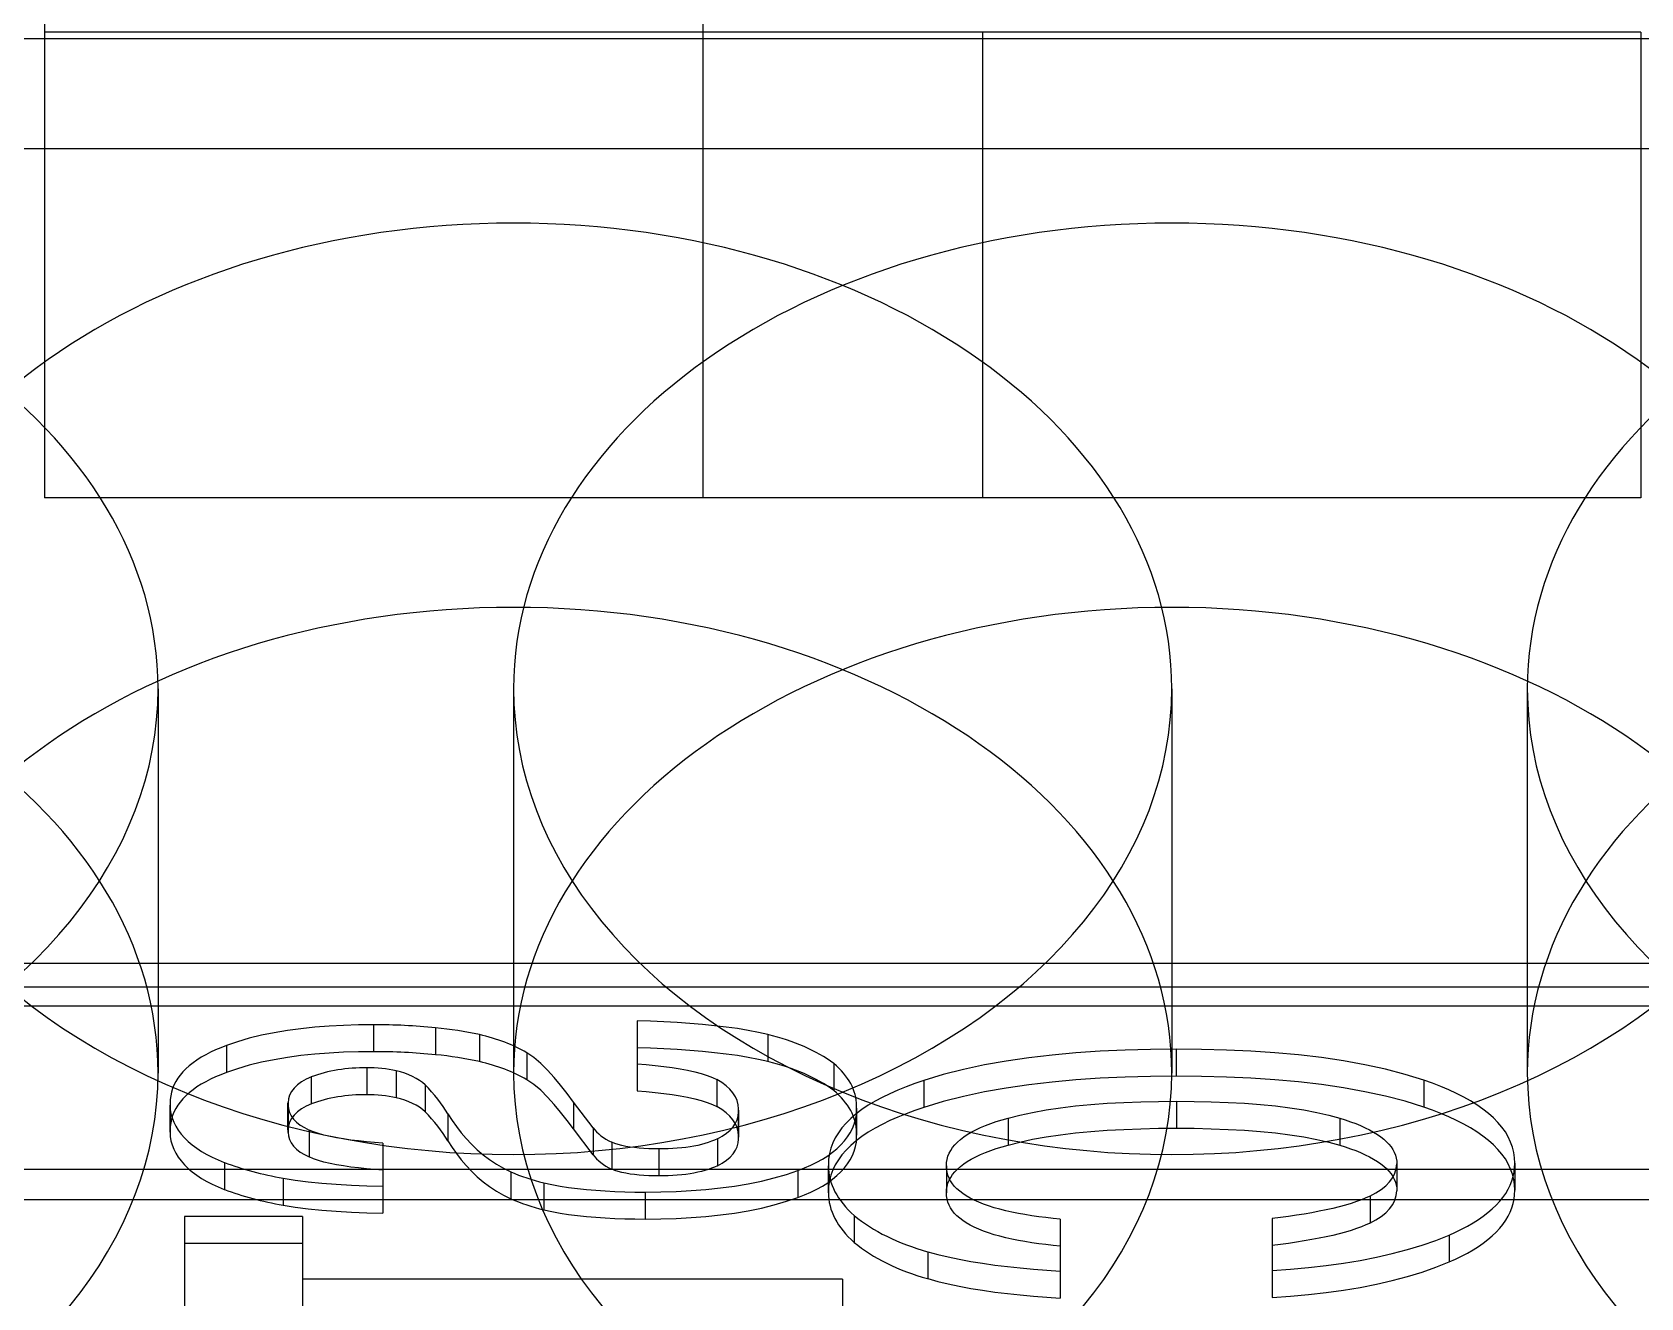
# Model space of a CAD drawing. Extents: x 0 to 171, y 0 to 233.
# Drawn here: x 101.325 to 106.185, y 18.006 to 21.827 of the extents above; entities that cross this region are included whole.
import ezdxf

# ---------------------------------------------------------------- set-up
doc = ezdxf.new("R2010")
doc.units = 0
doc.layers.add('-15N-THT. THIẾT BỊ ĐÓNG MỞ', color=40, linetype='CONTINUOUS')

# ---------------------------------------------------------------- blocks, each defined once
blk = doc.blocks.new('06 - N - SC VSD CHIẾU TRÊN ATV630U75~D11N4')
at = {"layer": '-15N-THT. THIẾT BỊ ĐÓNG MỞ'}
for p, q in [((15.8628, -208.1992), (15.8628, -212.5861)), ((17.8512, -208.1992), (17.8512, -212.5861)), ((20.6847, -211.18), (15.8628, -211.18)), ((18.6963, -211.18), (18.6963, -212.5861)), ((20.6847, -211.18), (20.6847, -212.5861)), ((-38.8143, -211.1986), (31.8945, -211.1986)), ((9.7036, -211.5315), (39.5042, -211.5315)), ((20.6847, -212.5861), (15.8628, -212.5861)), ((16.2058, -213.1625), (16.2058, -214.3225)), ((17.2795, -213.1625), (17.2795, -214.3225)), ((19.268, -213.1625), (19.268, -214.3225)), ((20.3417, -213.1625), (20.3417, -214.3225)), ((39.5042, -213.9921), (-38.8143, -213.9921)), ((-38.8143, -214.0624), (39.5042, -214.0624)), ((39.5042, -214.1207), (-38.8143, -214.1207)), ((16.5965, -214.194), (16.5568, -214.2006)), ((16.6374, -214.1885), (16.5965, -214.194)), ((16.6794, -214.1841), (16.6374, -214.1885)), ((16.7224, -214.1807), (16.6794, -214.1841)), ((16.7663, -214.1784), (16.7224, -214.1807)), ((16.8109, -214.1771), (16.7663, -214.1784)), ((16.8563, -214.1766), (16.8109, -214.1771)), ((16.8563, -214.1766), (16.8563, -214.2581)), ((17.044, -214.1857), (17.044, -214.2671)), ((17.6937, -214.1663), (17.6528, -214.1649)), ((17.6528, -214.1649), (17.6528, -214.3764)), ((17.734, -214.1681), (17.6937, -214.1663)), ((17.7735, -214.1703), (17.734, -214.1681)), ((17.8122, -214.1729), (17.7735, -214.1703)), ((17.85, -214.176), (17.8122, -214.1729)), ((17.8867, -214.1795), (17.85, -214.176)), ((17.9221, -214.1837), (17.8867, -214.1795)), ((17.9561, -214.1884), (17.9221, -214.1837)), ((17.9885, -214.1937), (17.9561, -214.1884)), ((18.019, -214.1996), (17.9885, -214.1937)), ((16.4122, -214.2395), (16.3956, -214.2459)), ((16.446, -214.2279), (16.4122, -214.2395)), ((16.4122, -214.2395), (16.4122, -214.3209)), ((16.4814, -214.2176), (16.446, -214.2279)), ((16.5184, -214.2085), (16.4814, -214.2176)), ((16.5568, -214.2006), (16.5184, -214.2085)), ((17.1763, -214.2065), (17.1763, -214.2879)), ((18.0475, -214.2063), (18.019, -214.1996)), ((18.0475, -214.2063), (18.0475, -214.2877)), ((16.3113, -214.2916), (16.3001, -214.3003)), ((16.3233, -214.2831), (16.3113, -214.2916)), ((16.3362, -214.275), (16.3233, -214.2831)), ((16.3499, -214.2672), (16.3362, -214.275)), ((16.3644, -214.2598), (16.3499, -214.2672)), ((16.3796, -214.2527), (16.3644, -214.2598)), ((16.3956, -214.2459), (16.3796, -214.2527)), ((16.5184, -214.2899), (16.4814, -214.299)), ((16.5568, -214.2821), (16.5184, -214.2899)), ((16.5965, -214.2754), (16.5568, -214.2821)), ((16.6374, -214.2699), (16.5965, -214.2754)), ((16.6794, -214.2655), (16.6374, -214.2699)), ((16.7224, -214.2622), (16.6794, -214.2655)), ((16.7663, -214.2599), (16.7224, -214.2622)), ((16.8109, -214.2585), (16.7663, -214.2599)), ((16.8563, -214.2581), (16.8109, -214.2585)), ((17.3407, -214.2754), (17.3196, -214.2611)), ((17.3196, -214.2611), (17.3196, -214.3426)), ((17.3616, -214.2932), (17.3407, -214.2754)), ((17.6937, -214.2478), (17.6528, -214.2464)), ((17.734, -214.2495), (17.6937, -214.2478)), ((17.7735, -214.2517), (17.734, -214.2495)), ((17.8122, -214.2543), (17.7735, -214.2517)), ((17.85, -214.2574), (17.8122, -214.2543)), ((17.8867, -214.261), (17.85, -214.2574)), ((17.9221, -214.2651), (17.8867, -214.261)), ((17.9561, -214.2698), (17.9221, -214.2651)), ((17.9885, -214.2751), (17.9561, -214.2698)), ((18.019, -214.2811), (17.9885, -214.2751)), ((18.0475, -214.2877), (18.019, -214.2811)), ((18.768, -214.2862), (18.702, -214.2979)), ((18.8362, -214.2762), (18.768, -214.2862)), ((18.9064, -214.268), (18.8362, -214.2762)), ((18.9783, -214.2615), (18.9064, -214.268)), ((19.0519, -214.2565), (18.9783, -214.2615)), ((19.1269, -214.2531), (19.0519, -214.2565)), ((19.2033, -214.2511), (19.1269, -214.2531)), ((19.2808, -214.2505), (19.2033, -214.2511)), ((19.2808, -214.2505), (19.2808, -214.3319)), ((19.3574, -214.2511), (19.2808, -214.2505)), ((19.4328, -214.253), (19.3574, -214.2511)), ((19.507, -214.2564), (19.4328, -214.253)), ((19.5796, -214.2612), (19.507, -214.2564)), ((19.6506, -214.2677), (19.5796, -214.2612)), ((19.7197, -214.2758), (19.6506, -214.2677)), ((19.7866, -214.2856), (19.7197, -214.2758)), ((19.8513, -214.2973), (19.7866, -214.2856)), ((16.2653, -214.3383), (16.259, -214.3484)), ((16.2725, -214.3284), (16.2653, -214.3383)), ((16.2807, -214.3188), (16.2725, -214.3284)), ((16.2899, -214.3094), (16.2807, -214.3188)), ((16.3001, -214.3003), (16.2899, -214.3094)), ((16.3644, -214.3412), (16.3499, -214.3487)), ((16.3796, -214.3341), (16.3644, -214.3412)), ((16.3956, -214.3274), (16.3796, -214.3341)), ((16.4122, -214.3209), (16.3956, -214.3274)), ((16.446, -214.3093), (16.4122, -214.3209)), ((16.4814, -214.299), (16.446, -214.3093)), ((16.6687, -214.334), (16.6687, -214.4155)), ((16.8361, -214.3067), (16.8361, -214.3881)), ((16.9253, -214.3157), (16.9253, -214.3972)), ((17.3821, -214.3134), (17.3616, -214.2932)), ((17.4021, -214.3356), (17.3821, -214.3134)), ((17.4218, -214.3592), (17.4021, -214.3356)), ((17.6528, -214.295), (17.6803, -214.2971)), ((17.6803, -214.2971), (17.7072, -214.2995)), ((17.7072, -214.2995), (17.7335, -214.3024)), ((17.7335, -214.3024), (17.7587, -214.3056)), ((17.7587, -214.3056), (17.7828, -214.3094)), ((17.7828, -214.3094), (17.8055, -214.3136)), ((17.8055, -214.3136), (17.8268, -214.3184)), ((17.8268, -214.3184), (17.8465, -214.3237)), ((17.8465, -214.3237), (17.8644, -214.3294)), ((17.8644, -214.3294), (17.8801, -214.3356)), ((17.8801, -214.3356), (17.8936, -214.3422)), ((18.2467, -214.2937), (18.2467, -214.3751)), ((18.5775, -214.3271), (18.5194, -214.3447)), ((18.6385, -214.3116), (18.5775, -214.3271)), ((18.702, -214.2979), (18.6385, -214.3116)), ((19.0519, -214.338), (18.9783, -214.3429)), ((19.1269, -214.3345), (19.0519, -214.338)), ((19.2033, -214.3325), (19.1269, -214.3345)), ((19.2808, -214.3319), (19.2033, -214.3325)), ((19.3574, -214.3325), (19.2808, -214.3319)), ((19.4328, -214.3345), (19.3574, -214.3325)), ((19.507, -214.3378), (19.4328, -214.3345)), ((19.5796, -214.3427), (19.507, -214.3378)), ((19.9134, -214.3108), (19.8513, -214.2973)), ((19.9727, -214.3264), (19.9134, -214.3108)), ((20.029, -214.344), (19.9727, -214.3264)), ((16.2462, -214.3804), (16.2439, -214.3914)), ((16.2495, -214.3695), (16.2462, -214.3804)), ((16.2538, -214.3589), (16.2495, -214.3695)), ((16.259, -214.3484), (16.2538, -214.3589)), ((16.3001, -214.3818), (16.2899, -214.3909)), ((16.3113, -214.373), (16.3001, -214.3818)), ((16.3233, -214.3645), (16.3113, -214.373)), ((16.3362, -214.3564), (16.3233, -214.3645)), ((16.3499, -214.3487), (16.3362, -214.3564)), ((17.0122, -214.3578), (17.0122, -214.4392)), ((17.3407, -214.3569), (17.3196, -214.3426)), ((17.3616, -214.3746), (17.3407, -214.3569)), ((17.3821, -214.3949), (17.3616, -214.3746)), ((17.4411, -214.3841), (17.4218, -214.3592)), ((17.4602, -214.4099), (17.4411, -214.3841)), ((17.6528, -214.3764), (17.6803, -214.3785)), ((17.6803, -214.3785), (17.7072, -214.3809)), ((17.7072, -214.3809), (17.7335, -214.3838)), ((17.7335, -214.3838), (17.7587, -214.3871)), ((17.7587, -214.3871), (17.7828, -214.3908)), ((17.8936, -214.3422), (17.8936, -214.4236)), ((18.4163, -214.3848), (18.3932, -214.396)), ((18.4406, -214.374), (18.4163, -214.3848)), ((18.4659, -214.3637), (18.4406, -214.374)), ((18.4922, -214.354), (18.4659, -214.3637)), ((18.5194, -214.3447), (18.4922, -214.354)), ((18.5194, -214.3447), (18.5194, -214.4261)), ((18.702, -214.3794), (18.6385, -214.393)), ((18.768, -214.3676), (18.702, -214.3794)), ((18.8362, -214.3577), (18.768, -214.3676)), ((18.9064, -214.3495), (18.8362, -214.3577)), ((18.9783, -214.3429), (18.9064, -214.3495)), ((19.6506, -214.3491), (19.5796, -214.3427)), ((19.7197, -214.3572), (19.6506, -214.3491)), ((19.7866, -214.367), (19.7197, -214.3572)), ((19.8513, -214.3787), (19.7866, -214.367)), ((19.9134, -214.3923), (19.8513, -214.3787)), ((20.029, -214.344), (20.029, -214.4254)), ((20.0551, -214.3533), (20.029, -214.344)), ((20.0803, -214.363), (20.0551, -214.3533)), ((20.1045, -214.3732), (20.0803, -214.363)), ((20.1276, -214.3839), (20.1045, -214.3732)), ((20.1496, -214.395), (20.1276, -214.3839)), ((16.242, -214.5009), (16.242, -214.4195)), ((16.2426, -214.4025), (16.2421, -214.4138)), ((16.2421, -214.4138), (16.2421, -214.4952)), ((16.2439, -214.3914), (16.2426, -214.4025)), ((16.259, -214.4299), (16.2538, -214.4403)), ((16.2653, -214.4197), (16.259, -214.4299)), ((16.2725, -214.4099), (16.2653, -214.4197)), ((16.2807, -214.4002), (16.2725, -214.4099)), ((16.2899, -214.3909), (16.2807, -214.4002)), ((16.5982, -214.4935), (16.5982, -214.4121)), ((16.5984, -214.5015), (16.5984, -214.42)), ((16.5985, -214.4173), (16.5985, -214.4987)), ((17.4021, -214.417), (17.3821, -214.3949)), ((17.4218, -214.4406), (17.4021, -214.417)), ((17.52, -214.4879), (17.4602, -214.4099)), ((17.4602, -214.4099), (17.4602, -214.4913)), ((17.7828, -214.3908), (17.8055, -214.395)), ((17.8055, -214.395), (17.8268, -214.3998)), ((17.8268, -214.3998), (17.8465, -214.4051)), ((17.8465, -214.4051), (17.8644, -214.4109)), ((17.8644, -214.4109), (17.8801, -214.4171)), ((17.8801, -214.4171), (17.8936, -214.4236)), ((17.9592, -214.4346), (17.9592, -214.5161)), ((17.9593, -214.5119), (17.9593, -214.4304)), ((18.3321, -214.4326), (18.3146, -214.4457)), ((18.3156, -214.4285), (18.3156, -214.51)), ((18.3158, -214.5023), (18.3158, -214.4209)), ((18.3158, -214.5171), (18.3158, -214.4357)), ((18.3511, -214.4199), (18.3321, -214.4326)), ((18.3715, -214.4078), (18.3511, -214.4199)), ((18.3932, -214.396), (18.3715, -214.4078)), ((18.4922, -214.4354), (18.4659, -214.4452)), ((18.5194, -214.4261), (18.4922, -214.4354)), ((18.5775, -214.4086), (18.5194, -214.4261)), ((18.6385, -214.393), (18.5775, -214.4086)), ((18.8474, -214.4411), (18.8884, -214.4337)), ((18.8884, -214.4337), (18.9316, -214.4273)), ((18.9316, -214.4273), (18.9767, -214.4219)), ((18.9767, -214.4219), (19.0238, -214.4173)), ((19.0238, -214.4173), (19.0726, -214.4137)), ((19.0726, -214.4137), (19.1229, -214.4109)), ((19.1229, -214.4109), (19.1748, -214.409)), ((19.1748, -214.409), (19.2279, -214.4079)), ((19.2279, -214.4079), (19.2821, -214.4075)), ((19.2821, -214.4075), (19.335, -214.4079)), ((19.2821, -214.4075), (19.2821, -214.4889)), ((19.335, -214.4079), (19.3872, -214.409)), ((19.3872, -214.409), (19.4384, -214.4109)), ((19.4384, -214.4109), (19.4879, -214.4137)), ((19.4879, -214.4137), (19.5354, -214.4173)), ((19.5354, -214.4173), (19.581, -214.4218)), ((19.581, -214.4218), (19.6247, -214.4273)), ((19.6247, -214.4273), (19.6664, -214.4339)), ((19.6664, -214.4339), (19.7056, -214.4413)), ((19.9727, -214.4078), (19.9134, -214.3923)), ((20.029, -214.4254), (19.9727, -214.4078)), ((20.0551, -214.4347), (20.029, -214.4254)), ((20.0803, -214.4445), (20.0551, -214.4347)), ((20.1703, -214.4066), (20.1496, -214.395)), ((20.1897, -214.4186), (20.1703, -214.4066)), ((20.2078, -214.4312), (20.1897, -214.4186)), ((20.2244, -214.4442), (20.2078, -214.4312)), ((16.2426, -214.484), (16.2421, -214.4952)), ((16.2439, -214.4728), (16.2426, -214.484)), ((16.2462, -214.4618), (16.2439, -214.4728)), ((16.2495, -214.4509), (16.2462, -214.4618)), ((16.2538, -214.4403), (16.2495, -214.4509)), ((17.0813, -214.4458), (17.0939, -214.4653)), ((17.0813, -214.4458), (17.0813, -214.5273)), ((17.0939, -214.4653), (17.1073, -214.4843)), ((17.1073, -214.4843), (17.1216, -214.5028)), ((17.4411, -214.4655), (17.4218, -214.4406)), ((17.4602, -214.4913), (17.4411, -214.4655)), ((17.9595, -214.5221), (17.9595, -214.4406)), ((18.2844, -214.4734), (18.2717, -214.4879)), ((18.2987, -214.4593), (18.2844, -214.4734)), ((18.3146, -214.4457), (18.2987, -214.4593)), ((18.3932, -214.4775), (18.3715, -214.4892)), ((18.4163, -214.4662), (18.3932, -214.4775)), ((18.4406, -214.4555), (18.4163, -214.4662)), ((18.4659, -214.4452), (18.4406, -214.4555)), ((18.6897, -214.4873), (18.7049, -214.4809)), ((18.7049, -214.4809), (18.721, -214.4748)), ((18.721, -214.4748), (18.7378, -214.4689)), ((18.7378, -214.4689), (18.7552, -214.4634)), ((18.7552, -214.4634), (18.7732, -214.4583)), ((18.7732, -214.4583), (18.8089, -214.4493)), ((18.7732, -214.4583), (18.7732, -214.5397)), ((18.8089, -214.4493), (18.8474, -214.4411)), ((19.7056, -214.4413), (19.742, -214.4496)), ((19.742, -214.4496), (19.7751, -214.4587)), ((19.7751, -214.4587), (19.7918, -214.4639)), ((19.7751, -214.4587), (19.7751, -214.5401)), ((19.7918, -214.4639), (19.808, -214.4694)), ((19.808, -214.4694), (19.8235, -214.4751)), ((19.8235, -214.4751), (19.8382, -214.4812)), ((19.8382, -214.4812), (19.8522, -214.4874)), ((20.1045, -214.4546), (20.0803, -214.4445)), ((20.1276, -214.4653), (20.1045, -214.4546)), ((20.1496, -214.4764), (20.1276, -214.4653)), ((20.1703, -214.488), (20.1496, -214.4764)), ((20.2395, -214.4576), (20.2244, -214.4442)), ((20.2531, -214.4715), (20.2395, -214.4576)), ((20.2651, -214.4857), (20.2531, -214.4715)), ((20.2756, -214.5004), (20.2651, -214.4857)), ((16.6749, -214.4998), (16.6619, -214.4944)), ((16.6619, -214.4944), (16.6619, -214.5759)), ((16.69, -214.5049), (16.6749, -214.4998)), ((16.7069, -214.5096), (16.69, -214.5049)), ((16.7253, -214.514), (16.7069, -214.5096)), ((16.745, -214.5179), (16.7253, -214.514)), ((16.766, -214.5215), (16.745, -214.5179)), ((16.788, -214.5247), (16.766, -214.5215)), ((16.8111, -214.5275), (16.788, -214.5247)), ((16.835, -214.5301), (16.8111, -214.5275)), ((16.8596, -214.5324), (16.835, -214.5301)), ((16.8847, -214.5343), (16.8596, -214.5324)), ((16.8847, -214.5343), (16.8847, -214.7459)), ((17.0813, -214.5273), (17.0939, -214.5468)), ((17.1216, -214.5028), (17.1368, -214.5205)), ((17.1368, -214.5205), (17.1529, -214.5376)), ((17.52, -214.5693), (17.4602, -214.4913)), ((17.52, -214.4879), (17.52, -214.5693)), ((17.5856, -214.5348), (17.5764, -214.5312)), ((17.5764, -214.5312), (17.5764, -214.6126)), ((17.5959, -214.5381), (17.5856, -214.5348)), ((17.8575, -214.5351), (17.8469, -214.5381)), ((17.8676, -214.532), (17.8575, -214.5351)), ((17.8774, -214.5285), (17.8676, -214.532)), ((17.8867, -214.5248), (17.8774, -214.5285)), ((17.8955, -214.5208), (17.8867, -214.5248)), ((17.8955, -214.5208), (17.8955, -214.6023)), ((18.2438, -214.5336), (18.238, -214.5496)), ((18.2514, -214.518), (18.2438, -214.5336)), ((18.2607, -214.5028), (18.2514, -214.518)), ((18.2717, -214.4879), (18.2607, -214.5028)), ((18.3146, -214.5272), (18.2987, -214.5408)), ((18.3321, -214.514), (18.3146, -214.5272)), ((18.3511, -214.5014), (18.3321, -214.514)), ((18.3715, -214.4892), (18.3511, -214.5014)), ((18.6126, -214.5391), (18.6205, -214.531)), ((18.6205, -214.531), (18.6294, -214.5231)), ((18.6294, -214.5231), (18.6393, -214.5155)), ((18.6393, -214.5155), (18.6503, -214.5081)), ((18.6503, -214.5081), (18.6623, -214.501)), ((18.6623, -214.501), (18.6755, -214.494)), ((18.6755, -214.494), (18.6897, -214.4873)), ((18.7732, -214.5397), (18.8089, -214.5307)), ((18.8089, -214.5307), (18.8474, -214.5225)), ((18.8474, -214.5225), (18.8884, -214.5152)), ((18.8884, -214.5152), (18.9316, -214.5088)), ((18.9316, -214.5088), (18.9767, -214.5033)), ((18.9767, -214.5033), (19.0238, -214.4988)), ((19.0238, -214.4988), (19.0726, -214.4951)), ((19.0726, -214.4951), (19.1229, -214.4924)), ((19.1229, -214.4924), (19.1748, -214.4905)), ((19.1748, -214.4905), (19.2279, -214.4893)), ((19.2279, -214.4893), (19.2821, -214.4889)), ((19.2821, -214.4889), (19.335, -214.4893)), ((19.335, -214.4893), (19.3872, -214.4904)), ((19.3872, -214.4904), (19.4384, -214.4924)), ((19.4384, -214.4924), (19.4879, -214.4951)), ((19.4879, -214.4951), (19.5354, -214.4987)), ((19.5354, -214.4987), (19.581, -214.5033)), ((19.581, -214.5033), (19.6247, -214.5088)), ((19.6247, -214.5088), (19.6664, -214.5153)), ((19.6664, -214.5153), (19.7056, -214.5228)), ((19.7056, -214.5228), (19.742, -214.531)), ((19.742, -214.531), (19.7751, -214.5401)), ((19.8522, -214.4874), (19.8653, -214.4939)), ((19.8653, -214.4939), (19.8776, -214.5007)), ((19.8776, -214.5007), (19.8888, -214.5077)), ((19.8888, -214.5077), (19.8991, -214.5149)), ((19.8991, -214.5149), (19.9084, -214.5222)), ((19.9084, -214.5222), (19.9167, -214.5297)), ((19.9167, -214.5297), (19.9239, -214.5374)), ((20.1897, -214.5001), (20.1703, -214.488)), ((20.2078, -214.5126), (20.1897, -214.5001)), ((20.2244, -214.5256), (20.2078, -214.5126)), ((20.2395, -214.539), (20.2244, -214.5256)), ((20.2843, -214.5154), (20.2756, -214.5004)), ((20.2915, -214.5308), (20.2843, -214.5154)), ((20.297, -214.5464), (20.2915, -214.5308)), ((16.6749, -214.5812), (16.6619, -214.5759)), ((16.69, -214.5863), (16.6749, -214.5812)), ((17.0939, -214.5468), (17.1073, -214.5658)), ((17.1073, -214.5658), (17.1216, -214.5842)), ((17.1216, -214.5842), (17.1368, -214.602)), ((17.1529, -214.5376), (17.17, -214.5539)), ((17.17, -214.5539), (17.1882, -214.5693)), ((17.1882, -214.5693), (17.2074, -214.5838)), ((17.2074, -214.5838), (17.2277, -214.5972)), ((17.607, -214.5411), (17.5959, -214.5381)), ((17.6189, -214.5437), (17.607, -214.5411)), ((17.6315, -214.5459), (17.6189, -214.5437)), ((17.6448, -214.5477), (17.6315, -214.5459)), ((17.6586, -214.5492), (17.6448, -214.5477)), ((17.6731, -214.5503), (17.6586, -214.5492)), ((17.688, -214.5511), (17.6731, -214.5503)), ((17.7033, -214.5515), (17.688, -214.5511)), ((17.7189, -214.5517), (17.7033, -214.5515)), ((17.733, -214.5516), (17.7189, -214.5517)), ((17.7189, -214.5517), (17.7189, -214.6331)), ((17.747, -214.5512), (17.733, -214.5516)), ((17.7607, -214.5505), (17.747, -214.5512)), ((17.7742, -214.5496), (17.7607, -214.5505)), ((17.7874, -214.5484), (17.7742, -214.5496)), ((17.8002, -214.5469), (17.7874, -214.5484)), ((17.8126, -214.5451), (17.8002, -214.5469)), ((17.8245, -214.543), (17.8126, -214.5451)), ((17.8359, -214.5407), (17.8245, -214.543)), ((17.8469, -214.5381), (17.8359, -214.5407)), ((18.2314, -214.5824), (18.2305, -214.5991)), ((18.2338, -214.5658), (18.2314, -214.5824)), ((18.238, -214.5496), (18.2338, -214.5658)), ((18.2607, -214.5842), (18.2514, -214.5995)), ((18.2717, -214.5693), (18.2607, -214.5842)), ((18.2844, -214.5548), (18.2717, -214.5693)), ((18.2987, -214.5408), (18.2844, -214.5548)), ((18.5875, -214.5926), (18.589, -214.5831)), ((18.589, -214.5831), (18.5917, -214.5738)), ((18.5917, -214.5738), (18.5953, -214.5648)), ((18.5953, -214.5648), (18.6, -214.556)), ((18.6, -214.556), (18.6058, -214.5474)), ((18.6058, -214.5474), (18.6126, -214.5391)), ((18.6503, -214.5896), (18.6623, -214.5824)), ((18.6623, -214.5824), (18.6755, -214.5755)), ((18.6755, -214.5755), (18.6897, -214.5688)), ((18.6897, -214.5688), (18.7049, -214.5623)), ((18.7049, -214.5623), (18.721, -214.5562)), ((18.721, -214.5562), (18.7378, -214.5504)), ((18.7378, -214.5504), (18.7552, -214.5449)), ((18.7552, -214.5449), (18.7732, -214.5397)), ((19.7751, -214.5401), (19.7918, -214.5453)), ((19.7918, -214.5453), (19.808, -214.5508)), ((19.808, -214.5508), (19.8235, -214.5566)), ((19.8235, -214.5566), (19.8382, -214.5626)), ((19.8382, -214.5626), (19.8522, -214.5689)), ((19.8522, -214.5689), (19.8653, -214.5754)), ((19.8653, -214.5754), (19.8776, -214.5821)), ((19.8776, -214.5821), (19.8888, -214.5891)), ((19.9239, -214.5374), (19.9302, -214.5452)), ((19.9302, -214.5452), (19.9355, -214.5533)), ((19.9355, -214.5533), (19.9399, -214.5617)), ((19.9399, -214.5617), (19.9433, -214.5703)), ((19.9433, -214.5703), (19.9457, -214.579)), ((19.9457, -214.579), (19.9472, -214.588)), ((20.2531, -214.5529), (20.2395, -214.539)), ((20.2651, -214.5672), (20.2531, -214.5529)), ((20.2756, -214.5818), (20.2651, -214.5672)), ((20.2843, -214.5969), (20.2756, -214.5818)), ((20.3009, -214.5624), (20.297, -214.5464)), ((20.3033, -214.5785), (20.3009, -214.5624)), ((20.304, -214.5949), (20.3033, -214.5785)), ((-72.7889, -214.6125), (72.7889, -214.6125)), ((16.406, -214.5923), (16.406, -214.6738)), ((16.7069, -214.591), (16.69, -214.5863)), ((16.7253, -214.5954), (16.7069, -214.591)), ((16.745, -214.5994), (16.7253, -214.5954)), ((16.766, -214.6029), (16.745, -214.5994)), ((16.788, -214.6061), (16.766, -214.6029)), ((16.8111, -214.609), (16.788, -214.6061)), ((16.835, -214.6115), (16.8111, -214.609)), ((16.8596, -214.6138), (16.835, -214.6115)), ((16.8847, -214.6158), (16.8596, -214.6138)), ((17.1368, -214.602), (17.1529, -214.619)), ((17.1529, -214.619), (17.17, -214.6353)), ((17.2277, -214.5972), (17.249, -214.6094)), ((17.249, -214.6094), (17.2714, -214.6205)), ((17.2714, -214.6205), (17.2714, -214.7019)), ((17.5856, -214.6162), (17.5764, -214.6126)), ((17.5959, -214.6195), (17.5856, -214.6162)), ((17.607, -214.6225), (17.5959, -214.6195)), ((17.6189, -214.6251), (17.607, -214.6225)), ((17.6315, -214.6273), (17.6189, -214.6251)), ((17.6448, -214.6292), (17.6315, -214.6273)), ((17.6586, -214.6306), (17.6448, -214.6292)), ((17.6731, -214.6317), (17.6586, -214.6306)), ((17.688, -214.6325), (17.6731, -214.6317)), ((17.7033, -214.633), (17.688, -214.6325)), ((17.747, -214.6326), (17.733, -214.633)), ((17.7607, -214.6319), (17.747, -214.6326)), ((17.7742, -214.631), (17.7607, -214.6319)), ((17.7874, -214.6298), (17.7742, -214.631)), ((17.8002, -214.6283), (17.7874, -214.6298)), ((17.8126, -214.6265), (17.8002, -214.6283)), ((17.8245, -214.6245), (17.8126, -214.6265)), ((17.8359, -214.6221), (17.8245, -214.6245)), ((17.8469, -214.6195), (17.8359, -214.6221)), ((17.8575, -214.6166), (17.8469, -214.6195)), ((17.8676, -214.6134), (17.8575, -214.6166)), ((17.8774, -214.6099), (17.8676, -214.6134)), ((17.8867, -214.6062), (17.8774, -214.6099)), ((17.8955, -214.6023), (17.8867, -214.6062)), ((18.0669, -214.639), (18.1037, -214.6283)), ((18.1037, -214.6283), (18.1388, -214.6163)), ((18.1388, -214.6163), (18.1388, -214.6977)), ((18.2305, -214.5991), (18.2305, -214.6805)), ((18.2305, -214.6838), (18.2305, -214.6023)), ((18.238, -214.631), (18.2338, -214.6473)), ((18.2438, -214.6151), (18.238, -214.631)), ((18.2514, -214.5995), (18.2438, -214.6151)), ((18.5869, -214.6022), (18.5875, -214.5926)), ((18.5869, -214.6022), (18.5869, -214.6837)), ((18.5874, -214.6119), (18.5869, -214.6022)), ((18.589, -214.6214), (18.5874, -214.6119)), ((18.5915, -214.6307), (18.589, -214.6214)), ((18.5951, -214.6396), (18.5915, -214.6307)), ((18.6, -214.6374), (18.6058, -214.6289)), ((18.6058, -214.6289), (18.6126, -214.6205)), ((18.6126, -214.6205), (18.6205, -214.6124)), ((18.6205, -214.6124), (18.6294, -214.6046)), ((18.6294, -214.6046), (18.6393, -214.597)), ((18.6393, -214.597), (18.6503, -214.5896)), ((19.8888, -214.5891), (19.8991, -214.5963)), ((19.8991, -214.5963), (19.9084, -214.6037)), ((19.9084, -214.6037), (19.9167, -214.6111)), ((19.9167, -214.6111), (19.9239, -214.6188)), ((19.9239, -214.6188), (19.9302, -214.6267)), ((19.9302, -214.6267), (19.9355, -214.6348)), ((19.9472, -214.588), (19.9476, -214.597)), ((19.9476, -214.597), (19.9476, -214.6784)), ((20.2915, -214.6122), (20.2843, -214.5969)), ((20.297, -214.6279), (20.2915, -214.6122)), ((20.3009, -214.6438), (20.297, -214.6279)), ((20.2991, -214.6349), (20.3019, -214.6217)), ((20.3019, -214.6217), (20.3035, -214.6084)), ((20.3035, -214.6084), (20.304, -214.5949)), ((20.304, -214.5949), (20.304, -214.6763)), ((16.5836, -214.6397), (16.6198, -214.6456)), ((16.5836, -214.6397), (16.5836, -214.7211)), ((16.6198, -214.6456), (16.6588, -214.6506)), ((16.6588, -214.6506), (16.7004, -214.6547)), ((16.7004, -214.6547), (16.7441, -214.6581)), ((16.7441, -214.6581), (16.7896, -214.6608)), ((16.7896, -214.6608), (16.8365, -214.6629)), ((16.8365, -214.6629), (16.8847, -214.6644)), ((17.17, -214.6353), (17.1882, -214.6507)), ((17.1882, -214.6507), (17.2074, -214.6652)), ((17.2074, -214.6652), (17.2277, -214.6786)), ((17.2277, -214.6786), (17.249, -214.6909)), ((17.3713, -214.6537), (17.3951, -214.659)), ((17.3713, -214.6537), (17.3713, -214.7352)), ((17.3951, -214.659), (17.4199, -214.6636)), ((17.4199, -214.6636), (17.4457, -214.6677)), ((17.4457, -214.6677), (17.4723, -214.6712)), ((17.4723, -214.6712), (17.4997, -214.6741)), ((17.4997, -214.6741), (17.5278, -214.6765)), ((17.5278, -214.6765), (17.5566, -214.6785)), ((17.5566, -214.6785), (17.5859, -214.6799)), ((17.5859, -214.6799), (17.6158, -214.681)), ((17.6158, -214.681), (17.6462, -214.6816)), ((17.6771, -214.6818), (17.7242, -214.6813)), ((17.7189, -214.6331), (17.7033, -214.633)), ((17.733, -214.633), (17.7189, -214.6331)), ((17.7242, -214.6813), (17.7706, -214.6799)), ((17.7706, -214.6799), (17.8162, -214.6774)), ((17.8162, -214.6774), (17.8609, -214.6739)), ((17.8609, -214.6739), (17.9046, -214.6693)), ((17.9046, -214.6693), (17.9472, -214.6635)), ((17.9472, -214.6635), (17.9885, -214.6566)), ((17.9885, -214.6566), (18.0284, -214.6484)), ((18.0284, -214.6484), (18.0669, -214.639)), ((18.2314, -214.6638), (18.2305, -214.6805)), ((18.2338, -214.6473), (18.2314, -214.6638)), ((18.5869, -214.6837), (18.5875, -214.674)), ((18.5875, -214.674), (18.589, -214.6646)), ((18.589, -214.6646), (18.5917, -214.6553)), ((18.5917, -214.6553), (18.5953, -214.6462)), ((18.5995, -214.6483), (18.5951, -214.6396)), ((18.5953, -214.6462), (18.6, -214.6374)), ((18.605, -214.6566), (18.5995, -214.6483)), ((18.6114, -214.6645), (18.605, -214.6566)), ((18.6188, -214.6722), (18.6114, -214.6645)), ((18.6272, -214.6795), (18.6188, -214.6722)), ((18.6367, -214.6866), (18.6272, -214.6795)), ((19.9355, -214.6348), (19.9399, -214.6431)), ((19.9399, -214.6431), (19.9433, -214.6517)), ((19.9433, -214.6517), (19.9457, -214.6605)), ((19.9457, -214.6605), (19.9472, -214.6694)), ((19.9472, -214.6694), (19.9476, -214.6784)), ((20.2766, -214.6857), (20.284, -214.6733)), ((20.284, -214.6733), (20.2902, -214.6608)), ((20.2902, -214.6608), (20.2952, -214.6479)), ((20.2952, -214.6479), (20.2991, -214.6349)), ((20.3033, -214.66), (20.3009, -214.6438)), ((20.304, -214.6764), (20.3033, -214.66)), ((20.3035, -214.6898), (20.304, -214.6764)), ((-43.1916, -214.7038), (66.4715, -214.7038)), ((16.5836, -214.7212), (16.6198, -214.7271)), ((16.6198, -214.7271), (16.6588, -214.732)), ((17.249, -214.6909), (17.2714, -214.7019)), ((17.6462, -214.6816), (17.6771, -214.6818)), ((17.6771, -214.6818), (17.6771, -214.7632)), ((17.9885, -214.738), (18.0284, -214.7299)), ((18.0284, -214.7299), (18.0669, -214.7204)), ((18.0669, -214.7204), (18.1037, -214.7097)), ((18.1037, -214.7097), (18.1388, -214.6977)), ((18.5874, -214.6934), (18.5869, -214.6837)), ((18.589, -214.7029), (18.5874, -214.6934)), ((18.5915, -214.7121), (18.589, -214.7029)), ((18.5951, -214.7211), (18.5915, -214.7121)), ((18.5995, -214.7297), (18.5951, -214.7211)), ((18.605, -214.738), (18.5995, -214.7297)), ((18.6471, -214.6935), (18.6367, -214.6866)), ((18.6586, -214.7001), (18.6471, -214.6935)), ((18.6711, -214.7065), (18.6586, -214.7001)), ((18.6847, -214.7126), (18.6711, -214.7065)), ((18.6991, -214.7183), (18.6847, -214.7126)), ((18.7146, -214.7238), (18.6991, -214.7183)), ((18.731, -214.729), (18.7146, -214.7238)), ((18.7483, -214.7338), (18.731, -214.729)), ((19.7737, -214.7262), (19.7543, -214.731)), ((19.7922, -214.7213), (19.7737, -214.7262)), ((19.8095, -214.7161), (19.7922, -214.7213)), ((19.8258, -214.7107), (19.8095, -214.7161)), ((19.8409, -214.7052), (19.8258, -214.7107)), ((19.8545, -214.6995), (19.8409, -214.7052)), ((19.8667, -214.6938), (19.8545, -214.6995)), ((19.8667, -214.6938), (19.8667, -214.7753)), ((20.2358, -214.7325), (20.2477, -214.7212)), ((20.2477, -214.7212), (20.2585, -214.7097)), ((20.2585, -214.7097), (20.2681, -214.6978)), ((20.2681, -214.6978), (20.2766, -214.6857)), ((20.2902, -214.7422), (20.2952, -214.7294)), ((20.2952, -214.7294), (20.2991, -214.7164)), ((20.2991, -214.7164), (20.3019, -214.7032)), ((20.3019, -214.7032), (20.3035, -214.6898)), ((16.6417, -214.7559), (16.2853, -214.7559)), ((16.2853, -214.7559), (16.2853, -215.3447)), ((16.6417, -214.7559), (16.6417, -215.026)), ((16.6588, -214.732), (16.7004, -214.7362)), ((16.7004, -214.7362), (16.7441, -214.7395)), ((16.7441, -214.7395), (16.7896, -214.7422)), ((16.7896, -214.7422), (16.8365, -214.7443)), ((16.8365, -214.7443), (16.8847, -214.7459)), ((17.3713, -214.7352), (17.3951, -214.7404)), ((17.3951, -214.7404), (17.4199, -214.7451)), ((17.4199, -214.7451), (17.4457, -214.7491)), ((17.4457, -214.7491), (17.4723, -214.7526)), ((17.4723, -214.7526), (17.4997, -214.7556)), ((17.4997, -214.7556), (17.5278, -214.758)), ((17.5278, -214.758), (17.5566, -214.7599)), ((17.5566, -214.7599), (17.5859, -214.7614)), ((17.5859, -214.7614), (17.6158, -214.7624)), ((17.6158, -214.7624), (17.6462, -214.763)), ((17.6462, -214.763), (17.6771, -214.7632)), ((17.6771, -214.7632), (17.7242, -214.7627)), ((17.7242, -214.7627), (17.7706, -214.7613)), ((17.7706, -214.7613), (17.8162, -214.7589)), ((17.8162, -214.7589), (17.8609, -214.7554)), ((17.8609, -214.7554), (17.9046, -214.7507)), ((17.9046, -214.7507), (17.9472, -214.745)), ((17.9472, -214.745), (17.9885, -214.738)), ((18.3088, -214.7525), (18.3088, -214.8339)), ((18.6114, -214.746), (18.605, -214.738)), ((18.6188, -214.7536), (18.6114, -214.746)), ((18.6272, -214.761), (18.6188, -214.7536)), ((18.6367, -214.7681), (18.6272, -214.761)), ((18.6471, -214.7749), (18.6367, -214.7681)), ((18.6586, -214.7816), (18.6471, -214.7749)), ((18.7663, -214.7384), (18.7483, -214.7338)), ((18.7851, -214.7426), (18.7663, -214.7384)), ((18.8045, -214.7464), (18.7851, -214.7426)), ((18.8245, -214.75), (18.8045, -214.7464)), ((18.8451, -214.7532), (18.8245, -214.75)), ((18.8661, -214.7562), (18.8451, -214.7532)), ((18.8875, -214.7589), (18.8661, -214.7562)), ((18.9092, -214.7613), (18.8875, -214.7589)), ((18.9312, -214.7635), (18.9092, -214.7613)), ((18.9312, -214.7635), (18.9312, -215.0019)), ((19.5959, -214.7587), (19.571, -214.7619)), ((19.571, -214.7619), (19.571, -215.0004)), ((19.6203, -214.7553), (19.5959, -214.7587)), ((19.6443, -214.7517), (19.6203, -214.7553)), ((19.6677, -214.748), (19.6443, -214.7517)), ((19.6905, -214.744), (19.6677, -214.748)), ((19.7126, -214.7399), (19.6905, -214.744)), ((19.7339, -214.7355), (19.7126, -214.7399)), ((19.7543, -214.731), (19.7339, -214.7355)), ((19.8667, -214.7753), (19.8545, -214.781)), ((20.161, -214.7844), (20.1779, -214.7746)), ((20.1779, -214.7746), (20.1939, -214.7646)), ((20.1939, -214.7646), (20.2089, -214.7542)), ((20.2089, -214.7542), (20.2229, -214.7435)), ((20.2229, -214.7435), (20.2358, -214.7325)), ((20.2681, -214.7793), (20.2766, -214.7671)), ((20.2766, -214.7671), (20.284, -214.7548)), ((20.284, -214.7548), (20.2902, -214.7422)), ((18.6711, -214.7879), (18.6586, -214.7816)), ((18.6847, -214.794), (18.6711, -214.7879)), ((18.6991, -214.7998), (18.6847, -214.794)), ((18.7146, -214.8053), (18.6991, -214.7998)), ((18.731, -214.8104), (18.7146, -214.8053)), ((18.7483, -214.8153), (18.731, -214.8104)), ((18.7663, -214.8198), (18.7483, -214.8153)), ((18.7851, -214.824), (18.7663, -214.8198)), ((18.8045, -214.8279), (18.7851, -214.824)), ((19.6905, -214.8254), (19.6677, -214.8294)), ((19.7126, -214.8213), (19.6905, -214.8254)), ((19.7339, -214.817), (19.7126, -214.8213)), ((19.7543, -214.8124), (19.7339, -214.817)), ((19.7737, -214.8077), (19.7543, -214.8124)), ((19.7922, -214.8027), (19.7737, -214.8077)), ((19.8095, -214.7975), (19.7922, -214.8027)), ((19.8258, -214.7922), (19.8095, -214.7975)), ((19.8409, -214.7866), (19.8258, -214.7922)), ((19.8545, -214.781), (19.8409, -214.7866)), ((20.0656, -214.8275), (20.1053, -214.8115)), ((20.1053, -214.8115), (20.1246, -214.8028)), ((20.1053, -214.8115), (20.1053, -214.8929)), ((20.1246, -214.8028), (20.1432, -214.7938)), ((20.1432, -214.7938), (20.161, -214.7844)), ((20.2089, -214.8356), (20.2229, -214.8249)), ((20.2229, -214.8249), (20.2358, -214.814)), ((20.2358, -214.814), (20.2477, -214.8027)), ((20.2477, -214.8027), (20.2585, -214.7911)), ((20.2585, -214.7911), (20.2681, -214.7793)), ((16.6417, -214.8374), (16.2853, -214.8374)), ((18.5305, -214.8618), (18.5305, -214.9432)), ((18.5305, -214.8618), (18.5607, -214.87)), ((18.5607, -214.87), (18.5926, -214.8777)), ((18.8245, -214.8314), (18.8045, -214.8279)), ((18.8451, -214.8347), (18.8245, -214.8314)), ((18.8661, -214.8376), (18.8451, -214.8347)), ((18.8875, -214.8403), (18.8661, -214.8376)), ((18.9092, -214.8428), (18.8875, -214.8403)), ((18.9312, -214.8449), (18.9092, -214.8428)), ((19.5959, -214.8401), (19.571, -214.8433)), ((19.6203, -214.8367), (19.5959, -214.8401)), ((19.6443, -214.8332), (19.6203, -214.8367)), ((19.6677, -214.8294), (19.6443, -214.8332)), ((19.8864, -214.8783), (19.934, -214.8676)), ((19.934, -214.8676), (19.9799, -214.8555)), ((19.9799, -214.8555), (20.0238, -214.8422)), ((20.0238, -214.8422), (20.0656, -214.8275)), ((20.1246, -214.8842), (20.1432, -214.8752)), ((20.1432, -214.8752), (20.161, -214.8658)), ((20.161, -214.8658), (20.1779, -214.8561)), ((20.1779, -214.8561), (20.1939, -214.846)), ((20.1939, -214.846), (20.2089, -214.8356)), ((18.5926, -214.8777), (18.6259, -214.8846)), ((18.6259, -214.8846), (18.6605, -214.891)), ((18.6605, -214.891), (18.6964, -214.8968)), ((18.6964, -214.8968), (18.7333, -214.902)), ((18.7333, -214.902), (18.7712, -214.9067)), ((18.7712, -214.9067), (18.8101, -214.9109)), ((18.8101, -214.9109), (18.8497, -214.9145)), ((18.8497, -214.9145), (18.8901, -214.9177)), ((18.8901, -214.9177), (18.9312, -214.9205)), ((19.571, -214.9189), (19.6265, -214.9148)), ((19.6265, -214.9148), (19.681, -214.9097)), ((19.681, -214.9097), (19.7343, -214.9035)), ((19.7343, -214.9035), (19.7864, -214.8963)), ((19.7864, -214.8963), (19.8372, -214.8879)), ((19.8372, -214.8879), (19.8864, -214.8783)), ((19.9799, -214.937), (20.0238, -214.9236)), ((20.0238, -214.9236), (20.0656, -214.9089)), ((20.0656, -214.9089), (20.1053, -214.8929)), ((20.1053, -214.8929), (20.1246, -214.8842)), ((18.2737, -214.9445), (16.6417, -214.9445)), ((18.2737, -214.9445), (18.2737, -215.156)), ((18.5305, -214.9432), (18.5607, -214.9515)), ((18.5607, -214.9515), (18.5926, -214.9591)), ((18.5926, -214.9591), (18.6259, -214.9661)), ((18.6259, -214.9661), (18.6605, -214.9725)), ((18.6605, -214.9725), (18.6964, -214.9782)), ((19.7864, -214.9777), (19.8372, -214.9694)), ((19.8372, -214.9694), (19.8864, -214.9598)), ((19.8864, -214.9598), (19.934, -214.949)), ((19.934, -214.949), (19.9799, -214.937)), ((18.6964, -214.9782), (18.7333, -214.9835)), ((18.7333, -214.9835), (18.7712, -214.9882)), ((18.7712, -214.9882), (18.8101, -214.9923)), ((18.8101, -214.9923), (18.8497, -214.996)), ((18.8497, -214.996), (18.8901, -214.9992)), ((18.8901, -214.9992), (18.9312, -215.0019)), ((19.571, -215.0004), (19.6265, -214.9962)), ((19.6265, -214.9962), (19.681, -214.9911)), ((19.681, -214.9911), (19.7343, -214.985)), ((19.7343, -214.985), (19.7864, -214.9777))]:
    blk.add_line(p, q, dxfattribs=at)
for centre, major_axis, ratio, start_param, end_param in [((14.2173, -213.1625), (-1.9884, 0), 0.707107, 3.141593, 6.283185), ((17.2795, -213.1625), (-1.9884, 0), 0.707107, 3.141593, 6.283185), ((19.268, -213.1625), (-1.9884, 0), 0.707107, 3.141593, 6.283185), ((22.3302, -213.1625), (-1.9884, 0), 0.707107, 3.141593, 6.283185), ((14.2173, -214.3225), (-1.9884, 0), 0.707107, 3.141593, 6.283185), ((17.2795, -214.3225), (-1.9884, 0), 0.707107, 3.141593, 6.283185), ((19.268, -214.3225), (-1.9884, 0), 0.707107, 3.141593, 6.283185), ((22.3302, -214.3225), (-1.9884, 0), 0.707107, 3.141593, 6.283185), ((14.2173, -213.1625), (-1.9884, 0), 0.707107, 0, 3.141593), ((17.2795, -213.1625), (-1.9884, 0), 0.707107, 0, 3.141593), ((19.268, -213.1625), (-1.9884, 0), 0.707107, 0, 3.141593), ((22.3302, -213.1625), (-1.9884, 0), 0.707107, 0, 3.141593), ((16.8597, -214.7959), (1.0796, 0), 0.573576, 1.39925, 1.573908), ((16.9319, -214.5693), (0.678, 0), 0.573576, 1.202006, 1.404743), ((17.0245, -214.4267), (0.4129, 0), 0.573576, 0.774435, 1.194195), ((17.8621, -214.4638), (0.4857, 0), 0.573576, 0.656724, 1.178957), ((16.8597, -214.8773), (-1.0796, 0), 0.573576, -1.742343, -1.567685), ((16.9319, -214.6507), (-0.678, 0), 0.573576, -1.939587, -1.73685), ((17.0245, -214.5082), (-0.4129, 0), 0.573576, -2.367158, -1.947397), ((17.8621, -214.5452), (-0.4857, 0), 0.573576, -2.484869, -1.962636), ((14.2173, -214.3225), (-1.9884, 0), 0.707107, 0, 3.141593), ((17.2795, -214.3225), (-1.9884, 0), 0.707107, 0, 3.141593), ((16.765, -214.4121), (0.1667, 0), 0.573576, 2.186412, 3.141593), ((16.828, -214.4727), (0.2896, 0), 0.573576, 1.542782, 2.153193), ((16.8435, -214.4321), (0.2187, 0), 0.573576, 1.187343, 1.604769), ((16.8553, -214.4139), (0.1849, 0), 0.573576, 0.557181, 1.182246), ((19.268, -214.3225), (-1.9884, 0), 0.707107, 0, 3.141593), ((17.9253, -214.4209), (0.3905, 0), 0.573576, 0, 0.60393), ((22.3302, -214.3225), (-1.9884, 0), 0.707107, 0, 3.141593), ((16.828, -214.5542), (-0.2896, 0), 0.573576, -1.59881, -0.9884), ((16.8435, -214.5135), (-0.2187, 0), 0.573576, -1.95425, -1.536823), ((16.238, -214.6106), (0.8909, 0), 0.573576, 0.328387, 0.517594), ((17.7465, -214.4304), (0.2129, 0), 0.573576, 0, 0.807856), ((17.9253, -214.5023), (-0.3905, 0), 0.573576, 3.141593, 3.745523), ((16.6008, -214.4195), (0.3589, 0), 0.573576, 3.114036, 3.141593), ((16.6008, -214.4195), (0.3589, 0), 0.573576, 3.141593, 4.138317), ((16.765, -214.4121), (0.1667, 0), 0.573576, -3.141593, -3.087346), ((16.765, -214.4935), (-0.1667, 0), 0.573576, -0.95518, 0), ((16.7626, -214.42), (0.1642, 0), 0.573576, 3.112071, 3.141593), ((16.7626, -214.42), (0.1642, 0), 0.573576, 3.141593, 4.052306), ((16.8553, -214.4953), (-0.1849, 0), 0.573576, -2.584412, -1.959347), ((17.7465, -214.5119), (-0.2129, 0), 0.573576, 3.141593, 3.949449), ((17.7465, -214.4304), (0.2129, 0), 0.573576, -0.034343, 0), ((17.7748, -214.4406), (0.1847, 0), 0.573576, 0, 0.056678), ((17.9471, -214.4357), (0.3687, 0), 0.573576, -1.024011, 0), ((17.9253, -214.4209), (0.3905, 0), 0.573576, -0.034191, 0), ((17.9471, -214.4357), (0.3687, 0), 0.573576, 0, 0.033653), ((16.238, -214.6921), (-0.8909, 0), 0.573576, -2.813206, -2.623998), ((17.7748, -214.4406), (0.1847, 0), 0.573576, -0.859005, 0), ((16.6008, -214.5009), (-0.3589, 0), 0.573576, -0.027556, 0), ((16.6008, -214.5009), (-0.3589, 0), 0.573576, 0, 0.996724), ((16.765, -214.4935), (-0.1667, 0), 0.573576, 0, 0.054247), ((16.7626, -214.5015), (-0.1642, 0), 0.573576, -0.029521, 0), ((16.7626, -214.5015), (-0.1642, 0), 0.573576, 0, 0.910713), ((17.6976, -214.4456), (0.1923, 0), 0.573576, -2.747963, -2.252979), ((17.7748, -214.5221), (-0.1847, 0), 0.573576, 2.282587, 3.141593), ((17.7465, -214.5119), (-0.2129, 0), 0.573576, 3.107249, 3.141593), ((17.7748, -214.5221), (-0.1847, 0), 0.573576, -3.141593, -3.084915), ((17.9471, -214.5171), (-0.3687, 0), 0.573576, 2.117582, 3.141593), ((17.9253, -214.5023), (-0.3905, 0), 0.573576, 3.107402, 3.141593), ((17.9471, -214.5171), (-0.3687, 0), 0.573576, -3.141593, -3.10794), ((17.6976, -214.527), (-0.1923, 0), 0.573576, 0.39363, 0.888613), ((16.7859, -214.257), (0.6973, 0), 0.573576, -2.147064, -1.865099), ((17.5318, -214.4292), (0.4231, 0), 0.573576, -2.233715, -1.959854), ((18.7072, -214.6023), (-0.4767, 0), 0.573576, -0.011761, 0), ((18.7072, -214.6023), (-0.4767, 0), 0.573576, 0, 0.581424), ((19.728, -214.5961), (-0.2196, 0), 0.573576, 2.253929, 3.134686), ((16.7859, -214.3384), (-0.6973, 0), 0.573576, 0.994529, 1.276494), ((18.7072, -214.6837), (-0.4767, 0), 0.573576, -0.011761, 0), ((19.728, -214.6776), (-0.2196, 0), 0.573576, 2.253929, 3.134686), ((17.5318, -214.5107), (-0.4231, 0), 0.573576, 0.907877, 1.181739), ((18.7072, -214.6837), (-0.4767, 0), 0.573576, 0, 0.581424), ((18.7791, -214.5673), (-0.5704, 0), 0.573576, 0.601661, 1.119792), ((18.7791, -214.6487), (-0.5704, 0), 0.573576, 0.601661, 1.119792)]:
    blk.add_ellipse(centre, major_axis=major_axis, ratio=ratio, start_param=start_param, end_param=end_param, dxfattribs=at)

msp = doc.modelspace()

# ---------------------------------------------------------------- block references
msp.add_blockref('06 - N - SC VSD CHIẾU TRÊN ATV630U75~D11N4', (85.5, 233.0068))

doc.saveas('drawing.dxf')
